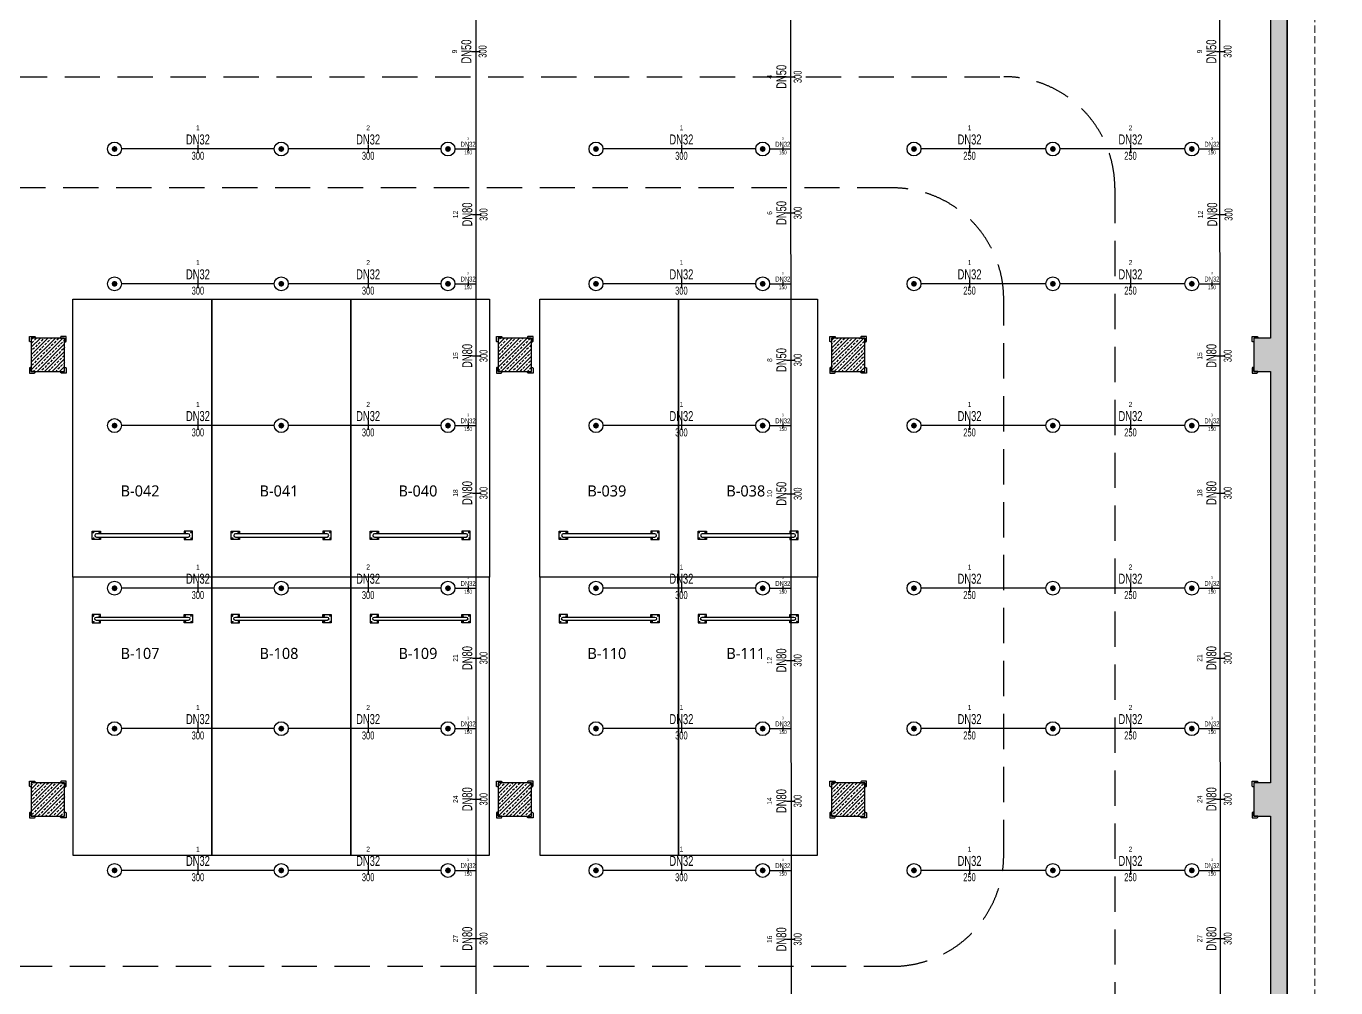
# Model space of a CAD drawing. Header units: millimetres. Extents: x -379292 to 1221486, y 92049 to 447512.
# Drawn here: x 394038 to 417604, y 253232 to 270527 of the extents above; entities that cross this region are included whole.
import ezdxf
from ezdxf.enums import TextEntityAlignment as Align
from ezdxf.lldxf.tags import DXFTag

# ---------------------------------------------------------------- set-up
doc = ezdxf.new("R2010")
doc.units = ezdxf.units.MM
doc.linetypes.add('HIDDEN', pattern=[9.525, 6.35, -3.175])
for name, color, linetype in [('-M-YNGN-BORUID', 7, 'Continuous'), ('-M-YNGN-BORUUZUN', 7, 'Continuous'), ('-M-YNGN-BORUYUK', 7, 'Continuous'), ('-M-YNGN-SPR-YUK', 7, 'Continuous'), ('-M-YNGN-ZON2-CAP-', 7, 'Continuous'), ('-M-YNGN-ZON2-SPR-', 7, 'Continuous'), ('05_HATCH CONCRETE', 141, 'Continuous'), ('05_HATCH SOLID-2', 253, 'Continuous'), ('05_SYMBOL', 2, 'Continuous'), ('202-A-Y-MahalAd', 141, 'Continuous')]:
    doc.layers.add(name, color=color, linetype=linetype)
doc.layers.add('-M-YNGN-SPR-CAPCIZGI', color=188, linetype='Continuous', plot=False)
doc.layers.add('-M-YNGN-ZON2', color=4, linetype='SP', lineweight=30)
doc.layers.add('06_FORMWORK HIDDEN', color=252, linetype='HIDDEN2', lineweight=0)
doc.styles.add('CIZGI', font='tahoma.ttf', dxfattribs={"width": 0.8, "oblique": 20})
doc.styles.add('HCAD', font='HCAD.SHX', dxfattribs={"width": 0.8, "height": 0.2})
doc.styles.add('PIPESIZE', font='hcad.shx', dxfattribs={"width": 0.8})
doc.styles.add('SPR-NOT', font='romans.shx')
doc.styles.get("Standard").update_dxf_attribs({"font": 'segoeuil.ttf'})
tags = doc.linetypes.add('HIDDEN2', pattern=[0.1875, 0.125, -0.0625]).pattern_tags.tags
tags[6:7] = [DXFTag(74, 4), DXFTag(75, 0), DXFTag(340, '0'), DXFTag(46, 0.0), DXFTag(50, 0.0), DXFTag(44, 0.0), DXFTag(45, 0.0)]
tags[4:5] = [DXFTag(74, 4), DXFTag(75, 0), DXFTag(340, '0'), DXFTag(46, 0.0), DXFTag(50, 0.0), DXFTag(44, 0.0), DXFTag(45, 0.0)]
doc.linetypes.add('SP', pattern='A,2,-0.1,["SP",CIZGI,S=0.14,R=0.2,X=0,Y=-0.07],-0.255', length=2.355)
pattern_1 = [(225, (905000, -3e-07), (67.351921, -67.351921), []), (225, (904932.65, -3e-07), (67.351921, -67.351921), [47.625, -23.8125])]

# ---------------------------------------------------------------- blocks, each defined once
blk = doc.blocks.new('202_Vida')
at = {"color": 0, "linetype": 'ByBlock', "ltscale": 0.2}
for points in [[(1, 0), (-1, 0)], [(0, 1), (0, -1)]]:
    blk.add_lwpolyline(points, dxfattribs=at)
at = {"color": 0, "linetype": 'ByBlock'}
for radius in [0.42, 0.23, 0.155]:
    blk.add_circle((0, 0), radius, dxfattribs=at)
blk = doc.blocks.new('202_Stoper')
at = {"color": 0, "linetype": 'ByBlock'}
for points in [[(-750, -30), (-750, -75), (-900, -75), (-900, 75), (-750, 75), (-750, 30)], [(750, -30), (750, -75), (900, -75), (900, 75), (750, 75), (750, 30)]]:
    blk.add_lwpolyline(points, dxfattribs=at)
blk.add_lwpolyline([(825, -30, 1), (825, 30), (-825, 30, 1), (-825, -30)], format="xyb", close=True, dxfattribs=at)
at = {"color": 0, "linetype": 'ByBlock', "yscale": 10, "zscale": 10, "rotation": 180}
for p, xscale in [((-877, 53), -10), ((-772, 53), 10), ((772, 53), -10), ((877, 53), 10)]:
    blk.add_blockref('202_Vida', p, dxfattribs=dict(at, xscale=xscale))
at = {"color": 0, "linetype": 'ByBlock', "yscale": 10, "zscale": 10}
for p, xscale in [((-877, -52), 10), ((-772, -52), -10), ((772, -52), 10), ((877, -52), -10)]:
    blk.add_blockref('202_Vida', p, dxfattribs=dict(at, xscale=xscale))
blk = doc.blocks.new('202_Mahalblok')
at = {"color": 0, "linetype": 'ByBlock', "flags": 128}
blk.add_lwpolyline([(0, 0), (0, 5000), (2500, 5000), (2500, 0)], close=True, dxfattribs=at)
at = {"color": 252}
blk.add_blockref('202_Stoper', (1250, 750), dxfattribs=at)
at = {"color": 0, "linetype": 'ByBlock', "ltscale": 25}
blk.add_attdef('MAHALNO', text='', height=200, dxfattribs=at).set_placement((1209, 1390), align=Align.BOTTOM_CENTER)
blk = doc.blocks.new('bariyer')
at = {"color": 8, "ltscale": 25}
blk.add_lwpolyline([(0, -70), (15, -70, 0.414214), (30, -55), (30, 30), (-55, 30, 0.414214), (-70, 15), (-70, 0), (0, 0)], format="xyb", close=True, dxfattribs=at)
blk = doc.blocks.new('OtoParkBodrumKatMimari')
at = {"layer": '05_HATCH CONCRETE'}
h = blk.add_hatch(dxfattribs=at)
h.set_pattern_fill('ANSI33', color=8, scale=15, angle=180, style=0)
h.set_pattern_definition(pattern_1)
h.paths.add_polyline_path([(96200, 177300), (96200, 177000), (96800, 177000), (96800, 177300), (104600, 177300), (104600, 177000), (105200, 177000), (105200, 177300), (113000, 177300), (113000, 177000), (113600, 177000), (113600, 177300), (121400, 177300), (121400, 177000), (122000, 177000), (122000, 177300), (127400, 177300), (127400, 177000), (128000, 177000), (128000, 177300), (135000, 177300), (135000, 177000), (135300, 177000), (135300, 172100), (135000, 172100), (135000, 171500), (135300, 171500), (135300, 164100), (135000, 164100), (135000, 163500), (135300, 163500), (135300, 156100), (135000, 156100), (135000, 155500), (135300, 155500), (135300, 148100), (135000, 148100), (135000, 147500), (135300, 147500), (135300, 144600), (135000, 144600), (135000, 144000), (135600, 144000), (135600, 144300), (142600, 144300), (142600, 144000), (142900, 144000), (142900, 140100), (142600, 140100), (142600, 139500), (142900, 139500), (142900, 132100), (142600, 132100), (142600, 131500), (142900, 131500), (142900, 127950), (142600, 127950), (142600, 127350), (142900, 127350), (142900, 124300), (142600, 124300), (142600, 123300), (142900, 123300), (142900, 113800), (142600, 113800), (142600, 112800), (142700, 112800), (142700, 100050), (135550, 100050), (135550, 108100), (135050, 108100), (135050, 83500), (135550, 83500), (135550, 99800), (142700, 99800), (142700, 78800), (142600, 78800), (142600, 77800), (142900, 77800), (142900, 68100), (142600, 68100), (142600, 67500), (143200, 67500), (143200, 144600), (135600, 144600), (135600, 177600), (71000, 177600), (71000, 177000), (71600, 177000), (71600, 177300), (79400, 177300), (79400, 177000), (80000, 177000), (80000, 177300), (87800, 177300), (87800, 177000), (88400, 177000), (88400, 177300)])
h = blk.add_hatch(dxfattribs=at)
h.set_pattern_fill('ANSI33', color=8, scale=15, angle=180, style=0)
h.set_pattern_definition(pattern_1)
h.paths.add_polyline_path([(113600, 164100), (113000, 164100), (113000, 163500), (113600, 163500)])
h = blk.add_hatch(dxfattribs=at)
h.set_pattern_fill('ANSI33', color=8, scale=15, angle=180, style=0)
h.set_pattern_definition(pattern_1)
h.paths.add_polyline_path([(122000, 164100), (121400, 164100), (121400, 163500), (122000, 163500)])
h = blk.add_hatch(dxfattribs=at)
h.set_pattern_fill('ANSI33', color=8, scale=15, angle=180, style=0)
h.set_pattern_definition(pattern_1)
h.paths.add_polyline_path([(128000, 164100), (127400, 164100), (127400, 163500), (128000, 163500)])
h = blk.add_hatch(dxfattribs=at)
h.set_pattern_fill('ANSI33', color=8, scale=15, angle=180, style=0)
h.set_pattern_definition(pattern_1)
h.paths.add_polyline_path([(113600, 156100), (113000, 156100), (113000, 155500), (113600, 155500)])
h = blk.add_hatch(dxfattribs=at)
h.set_pattern_fill('ANSI33', color=8, scale=15, angle=180, style=0)
h.set_pattern_definition(pattern_1)
h.paths.add_polyline_path([(122000, 156100), (121400, 156100), (121400, 155500), (122000, 155500)])
h = blk.add_hatch(dxfattribs=at)
h.set_pattern_fill('ANSI33', color=8, scale=15, angle=180, style=0)
h.set_pattern_definition(pattern_1)
h.paths.add_polyline_path([(128000, 156100), (127400, 156100), (127400, 155500), (128000, 155500)])
at = {"color": 5}
for points in [[(135300, 171500), (135300, 164100), (135000, 164100), (135000, 163500), (135300, 163500), (135300, 156100), (135000, 156100), (135000, 155500), (135300, 155500), (135300, 148100)], [(143200, 67500), (143200, 144600), (135600, 144600), (135600, 177600), (71000, 177600)]]:
    blk.add_lwpolyline(points, dxfattribs=at)
for points in [[(113600, 164100), (113000, 164100), (113000, 163500), (113600, 163500)], [(122000, 164100), (121400, 164100), (121400, 163500), (122000, 163500)], [(128000, 164100), (127400, 164100), (127400, 163500), (128000, 163500)], [(113600, 156100), (113000, 156100), (113000, 155500), (113600, 155500)], [(122000, 156100), (121400, 156100), (121400, 155500), (122000, 155500)], [(128000, 156100), (127400, 156100), (127400, 155500), (128000, 155500)]]:
    blk.add_lwpolyline(points, close=True, dxfattribs=at)
at = {"layer": '05_HATCH SOLID-2', "color": 251, "ltscale": 25}
blk.add_lwpolyline([(150500, -8770), (150500, 187430), (4700, 187430), (4700, 177600), (135600, 177600), (135600, 144600), (143200, 144600), (143200, 59700), (90240, -300), (70300, -300), (63119, 5881)], dxfattribs=at)
at = {"layer": '05_SYMBOL', "color": 252, "linetype": 'HIDDEN', "ltscale": 100}
for points in [[(17400, 168800), (130500, 168800)], [(132500, 166800), (132500, 53048)]]:
    blk.add_lwpolyline(points, dxfattribs=at)
blk.add_lwpolyline([(132500, 166800, 0.414214), (130500, 168800)], format="xyb", dxfattribs=at)
blk.add_lwpolyline([(130500, 154800), (130500, 164800, 0.414214), (128500, 166800), (19400, 166800, 0.414214), (17400, 164800), (17400, 154800, 0.414214), (19400, 152800), (128500, 152800, 0.414214)], format="xyb", close=True, dxfattribs=at)
at = {"layer": '06_FORMWORK HIDDEN', "linetype": 'HIDDEN', "ltscale": 20}
blk.add_line((136100, 178100), (136100, 145100), dxfattribs=at)
at = {"layer": '05_SYMBOL', "color": 8, "xscale": -1}
for p in [(113000, 164100), (121400, 164100), (127400, 164100), (135000, 164100), (113000, 156100), (121400, 156100), (127400, 156100), (135000, 156100)]:
    blk.add_blockref('bariyer', p, dxfattribs=at)
at = {"layer": '05_SYMBOL', "color": 8}
for p in [(113600, 164100), (122000, 164100), (128000, 164100), (113600, 156100), (122000, 156100), (128000, 156100)]:
    blk.add_blockref('bariyer', p, dxfattribs=at)
at = {"layer": '05_SYMBOL', "color": 8, "rotation": 180}
for p in [(113000, 163500), (121400, 163500), (127400, 163500), (135000, 163500), (113000, 155500), (121400, 155500), (127400, 155500), (135000, 155500)]:
    blk.add_blockref('bariyer', p, dxfattribs=at)
at = {"layer": '05_SYMBOL', "color": 8, "xscale": -1, "rotation": 180}
for p in [(113600, 163500), (122000, 163500), (128000, 163500), (113600, 155500), (122000, 155500), (128000, 155500)]:
    blk.add_blockref('bariyer', p, dxfattribs=at)
at = {"layer": '202-A-Y-MahalAd', "color": 8, "ltscale": 25}
for p, values in [((113750, 159800), {'MAHALNO': 'B-042'}), ((116250, 159800), {'MAHALNO': 'B-041'}), ((118750, 159800), {'MAHALNO': 'B-040'}), ((122150, 159800), {'MAHALNO': 'B-039'}), ((124650, 159800), {'MAHALNO': 'B-038'})]:
    blk.add_blockref('202_Mahalblok', p, dxfattribs=at).add_auto_attribs(values)
ref = blk.add_blockref('202_Mahalblok', (113750, 159800), dxfattribs=dict(at, xscale=-1, rotation=180))
ref.add_attrib('MAHALNO', 'B-107', dxfattribs={"layer": '0', "color": 0, "linetype": 'ByBlock', "ltscale": 25, "height": 200}).set_placement((114959, 158267), align=Align.BOTTOM_CENTER)
ref = blk.add_blockref('202_Mahalblok', (116250, 159800), dxfattribs=dict(at, xscale=-1, rotation=180))
ref.add_attrib('MAHALNO', 'B-108', dxfattribs={"layer": '0', "color": 0, "linetype": 'ByBlock', "ltscale": 25, "height": 200}).set_placement((117459, 158267), align=Align.BOTTOM_CENTER)
ref = blk.add_blockref('202_Mahalblok', (118750, 159800), dxfattribs=dict(at, xscale=-1, rotation=180))
ref.add_attrib('MAHALNO', 'B-109', dxfattribs={"layer": '0', "color": 0, "linetype": 'ByBlock', "ltscale": 25, "height": 200}).set_placement((119959, 158267), align=Align.BOTTOM_CENTER)
ref = blk.add_blockref('202_Mahalblok', (122150, 159800), dxfattribs=dict(at, xscale=-1, rotation=180))
ref.add_attrib('MAHALNO', 'B-110', dxfattribs={"layer": '0', "color": 0, "linetype": 'ByBlock', "ltscale": 25, "height": 200}).set_placement((123359, 158267), align=Align.BOTTOM_CENTER)
ref = blk.add_blockref('202_Mahalblok', (124650, 159800), dxfattribs=dict(at, xscale=-1, rotation=180))
ref.add_attrib('MAHALNO', 'B-111', dxfattribs={"layer": '0', "color": 0, "linetype": 'ByBlock', "ltscale": 25, "height": 200}).set_placement((125859, 158267), align=Align.BOTTOM_CENTER)
blk = doc.blocks.new('SP-C-UP-12')
at = {"ltscale": 10}
blk.add_line((0, 0), (0, 0), dxfattribs=at)
at = {"color": 1, "linetype": 'Continuous'}
blk.add_circle((0, 0), 12.5, dxfattribs=at)
at = {"ltscale": 10}
for points in [[(-5.4, 0), (-3.8, 3.8), (-3.8, -3.8), (0, 5.4)], [(-3.8, -3.8), (0, 5.4), (0, -5.4), (3.8, 3.8)], [(0, -5.4), (3.8, 3.8), (3.8, -3.8), (5.4, 0)]]:
    blk.add_solid(points, dxfattribs=at)
at = {"layer": '-M-YNGN-SPR-YUK', "style": 'SPR-NOT', "width": 0.5, "flags": 9}
for tag, p in [('YUK', (0, 17.8)), ('CAP', (0, 14.4)), ('TIP', (0.2, 10.8))]:
    blk.add_attdef(tag, text='', height=2.5, dxfattribs=at).set_placement(p, align=Align.MIDDLE_CENTER)
blk = doc.blocks.new('SPRKL100')
at = {"layer": '-M-YNGN-SPR-CAPCIZGI'}
blk.add_line((0, 0.43), (0, -0.43), dxfattribs=at)
at = {"layer": '-M-YNGN-BORUID', "color": 0, "style": 'HCAD', "width": 0.8, "flags": 1}
blk.add_attdef('DIC', text='', height=0.4, dxfattribs=at).set_placement((0, -1.69), align=Align.CENTER)
at = {"layer": '-M-YNGN-BORUUZUN', "color": 0, "style": 'HCAD', "width": 0.7}
blk.add_attdef('BOY', text='', height=0.8, dxfattribs=at).set_placement((0, -1.08), align=Align.CENTER)
at = {"layer": '-M-YNGN-BORUYUK', "color": 6, "style": 'PIPESIZE', "width": 0.8}
blk.add_attdef('YUK', text='', height=0.5, dxfattribs=at).set_placement((0, 1.87), align=Align.CENTER)
at = {"color": 0, "style": 'PIPESIZE', "width": 0.7}
blk.add_attdef('CAP', text='', height=1, dxfattribs=at).set_placement((0, 0.45), align=Align.CENTER)
blk = doc.blocks.new('A$C69E5DB5D')
at = {"layer": '-M-YNGN-ZON2', "ltscale": 500}
for p, q in [((-1770.9, 3212.4), (-1770.9, -1882.6)), ((-428.7, -1882.6), (-432.4, 3215.7)), ((-1204.6, 2628.1), (-1200.9, -1882.6)), ((-2133.4, 2359.9), (-2408.4, 2359.9)), ((-1833.4, 2359.9), (-2108.4, 2359.9)), ((-1808.4, 2359.9), (-1770.9, 2359.9)), ((-1267.1, 2359.9), (-1542.1, 2359.9)), ((-1242.1, 2359.9), (-1204.6, 2359.9)), ((-744.9, 2359.9), (-969.9, 2359.9)), ((-494.9, 2359.9), (-719.9, 2359.9)), ((-469.9, 2359.9), (-432.4, 2359.9)), ((-2133.4, 2117.4), (-2408.4, 2117.4)), ((-1833.4, 2117.4), (-2108.4, 2117.4)), ((-1808.4, 2117.4), (-1770.9, 2117.4)), ((-1267.1, 2117.4), (-1542.1, 2117.4)), ((-1242.1, 2117.4), (-1204.6, 2117.4)), ((-744.9, 2117.4), (-969.9, 2117.4)), ((-494.9, 2117.4), (-719.9, 2117.4)), ((-469.9, 2117.4), (-432.4, 2117.4)), ((-2133.4, 1862.4), (-2408.4, 1862.4)), ((-1833.4, 1862.4), (-2108.4, 1862.4)), ((-1808.4, 1862.4), (-1770.9, 1862.4)), ((-1267.1, 1862.4), (-1542.1, 1862.4)), ((-1242.1, 1862.4), (-1204.6, 1862.4)), ((-744.9, 1862.4), (-969.9, 1862.4)), ((-494.9, 1862.4), (-719.9, 1862.4)), ((-469.9, 1862.4), (-432.4, 1862.4)), ((-2133.4, 1569.9), (-2408.4, 1569.9)), ((-1833.4, 1569.9), (-2108.4, 1569.9)), ((-1808.4, 1569.9), (-1770.9, 1569.9)), ((-1267.1, 1569.9), (-1542.1, 1569.9)), ((-1242.1, 1569.9), (-1204.6, 1569.9)), ((-744.9, 1569.9), (-969.9, 1569.9)), ((-494.9, 1569.9), (-719.9, 1569.9)), ((-469.9, 1569.9), (-432.4, 1569.9)), ((-2133.4, 1317.4), (-2408.4, 1317.4)), ((-1833.4, 1317.4), (-2108.4, 1317.4)), ((-1808.4, 1317.4), (-1770.9, 1317.4)), ((-1267.1, 1317.4), (-1542.1, 1317.4)), ((-1242.1, 1317.4), (-1204.6, 1317.4)), ((-744.9, 1317.4), (-969.9, 1317.4)), ((-494.9, 1317.4), (-719.9, 1317.4)), ((-469.9, 1317.4), (-432.4, 1317.4)), ((-2133.4, 1062.4), (-2408.4, 1062.4)), ((-1833.4, 1062.4), (-2108.4, 1062.4)), ((-1808.4, 1062.4), (-1770.9, 1062.4)), ((-1267.1, 1062.4), (-1542.1, 1062.4)), ((-1242.1, 1062.4), (-1204.6, 1062.4)), ((-744.9, 1062.4), (-969.9, 1062.4)), ((-494.9, 1062.4), (-719.9, 1062.4)), ((-469.9, 1062.4), (-432.4, 1062.4))]:
    blk.add_line(p, q, dxfattribs=at)
at = {"layer": '-M-YNGN-ZON2-CAP-', "rotation": 90}
for p, xscale, yscale, zscale, values in [((-1770.9, 2535.2), 18.00000000000005, 18.00000000000005, 18.00000000000005, {'YUK': '9', 'CAP': 'DN50', 'BOY': '300'}), ((-430.3, 2535.2), 18.00000000000005, 18.00000000000005, 18.00000000000005, {'YUK': '9', 'CAP': 'DN50', 'BOY': '300'}), ((-1203.9, 2489.7), 18.00000000000005, 18.00000000000005, 18.00000000000005, {'YUK': '4', 'CAP': 'DN50', 'BOY': '300'}), ((-1769.2, 2242.1), 18.00000000000004, 18.00000000000004, 18.00000000000004, {'YUK': '12', 'CAP': 'DN80', 'BOY': '300'}), ((-1203.9, 2244.8), 18.00000000000005, 18.00000000000005, 18.00000000000005, {'YUK': '6', 'CAP': 'DN50', 'BOY': '300'}), ((-428.6, 2242.1), 18.00000000000004, 18.00000000000004, 18.00000000000004, {'YUK': '12', 'CAP': 'DN80', 'BOY': '300'}), ((-1769.2, 1987.7), 18.00000000000004, 18.00000000000004, 18.00000000000004, {'YUK': '15', 'CAP': 'DN80', 'BOY': '300'}), ((-430.1, 1987.7), 18.00000000000004, 18.00000000000004, 18.00000000000004, {'YUK': '15', 'CAP': 'DN80', 'BOY': '300'}), ((-1203.9, 1980.3), 18.00000000000005, 18.00000000000005, 18.00000000000005, {'YUK': '8', 'CAP': 'DN50', 'BOY': '300'}), ((-1769.2, 1741.1), 18.00000000000004, 18.00000000000004, 18.00000000000004, {'YUK': '18', 'CAP': 'DN80', 'BOY': '300'}), ((-1203.9, 1739.8), 18.00000000000005, 18.00000000000005, 18.00000000000005, {'YUK': '10', 'CAP': 'DN50', 'BOY': '300'}), ((-430.1, 1741.1), 18.00000000000004, 18.00000000000004, 18.00000000000004, {'YUK': '18', 'CAP': 'DN80', 'BOY': '300'}), ((-1769.2, 1444.3), 18.00000000000004, 18.00000000000004, 18.00000000000004, {'YUK': '21', 'CAP': 'DN80', 'BOY': '300'}), ((-430.1, 1444.3), 18.00000000000004, 18.00000000000004, 18.00000000000004, {'YUK': '21', 'CAP': 'DN80', 'BOY': '300'}), ((-1204, 1440.1), 18.00000000000004, 18.00000000000004, 18.00000000000004, {'YUK': '12', 'CAP': 'DN80', 'BOY': '300'}), ((-1769.2, 1190.4), 18.00000000000004, 18.00000000000004, 18.00000000000004, {'YUK': '24', 'CAP': 'DN80', 'BOY': '300'}), ((-1204, 1187.1), 18.00000000000004, 18.00000000000004, 18.00000000000004, {'YUK': '14', 'CAP': 'DN80', 'BOY': '300'}), ((-430.1, 1190.4), 18.00000000000004, 18.00000000000004, 18.00000000000004, {'YUK': '24', 'CAP': 'DN80', 'BOY': '300'}), ((-1769.2, 939.7), 18.00000000000004, 18.00000000000004, 18.00000000000004, {'YUK': '27', 'CAP': 'DN80', 'BOY': '300'}), ((-1204, 938.5), 18.00000000000004, 18.00000000000004, 18.00000000000004, {'YUK': '16', 'CAP': 'DN80', 'BOY': '300'}), ((-430.1, 939.7), 18.00000000000004, 18.00000000000004, 18.00000000000004, {'YUK': '27', 'CAP': 'DN80', 'BOY': '300'})]:
    blk.add_blockref('SPRKL100', p, dxfattribs=dict(at, xscale=xscale, yscale=yscale, zscale=zscale)).add_auto_attribs(values)
at = {"layer": '-M-YNGN-ZON2-CAP-'}
for p, xscale, yscale, zscale, values in [((-2270.9, 2359.9), 18, 18, 18, {'YUK': '1', 'CAP': 'DN32', 'BOY': '300'}), ((-1964.6, 2359.9), 18, 18, 18, {'YUK': '2', 'CAP': 'DN32', 'BOY': '300'}), ((-1784.7, 2359.9), 9, 9, 9, {'YUK': '3', 'CAP': 'DN32', 'BOY': '150'}), ((-1400.9, 2359.9), 18, 18, 18, {'YUK': '1', 'CAP': 'DN32', 'BOY': '300'}), ((-1218.4, 2359.9), 9, 9, 9, {'YUK': '3', 'CAP': 'DN32', 'BOY': '150'}), ((-882.4, 2359.9), 18, 18, 18, {'YUK': '1', 'CAP': 'DN32', 'BOY': '250'}), ((-592.8, 2359.9), 18, 18, 18, {'YUK': '2', 'CAP': 'DN32', 'BOY': '250'}), ((-446.2, 2359.9), 9, 9, 9, {'YUK': '3', 'CAP': 'DN32', 'BOY': '150'}), ((-2270.9, 2117.4), 18, 18, 18, {'YUK': '1', 'CAP': 'DN32', 'BOY': '300'}), ((-1964.6, 2117.4), 18, 18, 18, {'YUK': '2', 'CAP': 'DN32', 'BOY': '300'}), ((-1400.9, 2117.4), 18, 18, 18, {'YUK': '1', 'CAP': 'DN32', 'BOY': '300'}), ((-882.4, 2117.4), 18, 18, 18, {'YUK': '1', 'CAP': 'DN32', 'BOY': '250'}), ((-592.8, 2117.4), 18, 18, 18, {'YUK': '2', 'CAP': 'DN32', 'BOY': '250'}), ((-1784.7, 2117.4), 9, 9, 9, {'YUK': '3', 'CAP': 'DN32', 'BOY': '150'}), ((-1218.4, 2117.4), 9, 9, 9, {'YUK': '3', 'CAP': 'DN32', 'BOY': '150'}), ((-446.2, 2117.4), 9, 9, 9, {'YUK': '3', 'CAP': 'DN32', 'BOY': '150'}), ((-2270.9, 1862.4), 18, 18, 18, {'YUK': '1', 'CAP': 'DN32', 'BOY': '300'}), ((-1964.6, 1862.4), 18, 18, 18, {'YUK': '2', 'CAP': 'DN32', 'BOY': '300'}), ((-1400.9, 1862.4), 18, 18, 18, {'YUK': '1', 'CAP': 'DN32', 'BOY': '300'}), ((-882.4, 1862.4), 18, 18, 18, {'YUK': '1', 'CAP': 'DN32', 'BOY': '250'}), ((-592.8, 1862.4), 18, 18, 18, {'YUK': '2', 'CAP': 'DN32', 'BOY': '250'}), ((-1784.7, 1862.4), 9, 9, 9, {'YUK': '3', 'CAP': 'DN32', 'BOY': '150'}), ((-1218.4, 1862.4), 9, 9, 9, {'YUK': '3', 'CAP': 'DN32', 'BOY': '150'}), ((-446.2, 1862.4), 9, 9, 9, {'YUK': '3', 'CAP': 'DN32', 'BOY': '150'}), ((-2270.9, 1569.9), 18, 18, 18, {'YUK': '1', 'CAP': 'DN32', 'BOY': '300'}), ((-1964.6, 1569.9), 18, 18, 18, {'YUK': '2', 'CAP': 'DN32', 'BOY': '300'}), ((-1400.9, 1569.9), 18, 18, 18, {'YUK': '1', 'CAP': 'DN32', 'BOY': '300'}), ((-882.4, 1569.9), 18, 18, 18, {'YUK': '1', 'CAP': 'DN32', 'BOY': '250'}), ((-592.8, 1569.9), 18, 18, 18, {'YUK': '2', 'CAP': 'DN32', 'BOY': '250'}), ((-1784.7, 1569.9), 9, 9, 9, {'YUK': '3', 'CAP': 'DN32', 'BOY': '150'}), ((-1218.4, 1569.9), 9, 9, 9, {'YUK': '3', 'CAP': 'DN32', 'BOY': '150'}), ((-446.2, 1569.9), 9, 9, 9, {'YUK': '3', 'CAP': 'DN32', 'BOY': '150'}), ((-2270.9, 1317.4), 18, 18, 18, {'YUK': '1', 'CAP': 'DN32', 'BOY': '300'}), ((-1964.6, 1317.4), 18, 18, 18, {'YUK': '2', 'CAP': 'DN32', 'BOY': '300'}), ((-1400.9, 1317.4), 18, 18, 18, {'YUK': '1', 'CAP': 'DN32', 'BOY': '300'}), ((-882.4, 1317.4), 18, 18, 18, {'YUK': '1', 'CAP': 'DN32', 'BOY': '250'}), ((-592.8, 1317.4), 18, 18, 18, {'YUK': '2', 'CAP': 'DN32', 'BOY': '250'}), ((-1784.7, 1317.4), 9, 9, 9, {'YUK': '3', 'CAP': 'DN32', 'BOY': '150'}), ((-1218.4, 1317.4), 9, 9, 9, {'YUK': '3', 'CAP': 'DN32', 'BOY': '150'}), ((-446.2, 1317.4), 9, 9, 9, {'YUK': '3', 'CAP': 'DN32', 'BOY': '150'}), ((-2270.9, 1062.4), 18, 18, 18, {'YUK': '1', 'CAP': 'DN32', 'BOY': '300'}), ((-1964.6, 1062.4), 18, 18, 18, {'YUK': '2', 'CAP': 'DN32', 'BOY': '300'}), ((-1400.9, 1062.4), 18, 18, 18, {'YUK': '1', 'CAP': 'DN32', 'BOY': '300'}), ((-882.4, 1062.4), 18, 18, 18, {'YUK': '1', 'CAP': 'DN32', 'BOY': '250'}), ((-592.8, 1062.4), 18, 18, 18, {'YUK': '2', 'CAP': 'DN32', 'BOY': '250'}), ((-1784.7, 1062.4), 9, 9, 9, {'YUK': '3', 'CAP': 'DN32', 'BOY': '150'}), ((-1218.4, 1062.4), 9, 9, 9, {'YUK': '3', 'CAP': 'DN32', 'BOY': '150'}), ((-446.2, 1062.4), 9, 9, 9, {'YUK': '3', 'CAP': 'DN32', 'BOY': '150'})]:
    blk.add_blockref('SPRKL100', p, dxfattribs=dict(at, xscale=xscale, yscale=yscale, zscale=zscale)).add_auto_attribs(values)
at = {"layer": '-M-YNGN-ZON2-SPR-'}
for p in [(-2420.9, 2359.9), (-2120.9, 2359.9), (-1820.9, 2359.9), (-1554.6, 2359.9), (-1254.6, 2359.9), (-982.4, 2359.9), (-732.4, 2359.9), (-482.4, 2359.9), (-2420.9, 2117.4), (-2120.9, 2117.4), (-1820.9, 2117.4), (-1554.6, 2117.4), (-1254.6, 2117.4), (-982.4, 2117.4), (-732.4, 2117.4), (-482.4, 2117.4), (-2420.9, 1862.4), (-2120.9, 1862.4), (-1820.9, 1862.4), (-1554.6, 1862.4), (-1254.6, 1862.4), (-982.4, 1862.4), (-732.4, 1862.4), (-482.4, 1862.4), (-2420.9, 1569.9), (-2120.9, 1569.9), (-1820.9, 1569.9), (-1554.6, 1569.9), (-1254.6, 1569.9), (-982.4, 1569.9), (-732.4, 1569.9), (-482.4, 1569.9), (-2420.9, 1317.4), (-2120.9, 1317.4), (-1820.9, 1317.4), (-1554.6, 1317.4), (-1254.6, 1317.4), (-982.4, 1317.4), (-732.4, 1317.4), (-482.4, 1317.4), (-2420.9, 1062.4), (-2120.9, 1062.4), (-1820.9, 1062.4), (-1554.6, 1062.4), (-1254.6, 1062.4), (-982.4, 1062.4), (-732.4, 1062.4), (-482.4, 1062.4)]:
    blk.add_blockref('SP-C-UP-12', p, dxfattribs=at)

msp = doc.modelspace()

# ---------------------------------------------------------------- block references
at = {"color": 8}
msp.add_blockref('OtoParkBodrumKatMimari', (281127.6, 100818.8), dxfattribs=at)

# ---------------------------------------------------------------- next in the draw order: block references
at = {"layer": '-M-YNGN-ZON2', "ltscale": 25, "xscale": 10, "yscale": 10, "zscale": 10}
msp.add_blockref('A$C69E5DB5D', (419836.6, 244719.5), dxfattribs=at)

doc.saveas('drawing.dxf')
